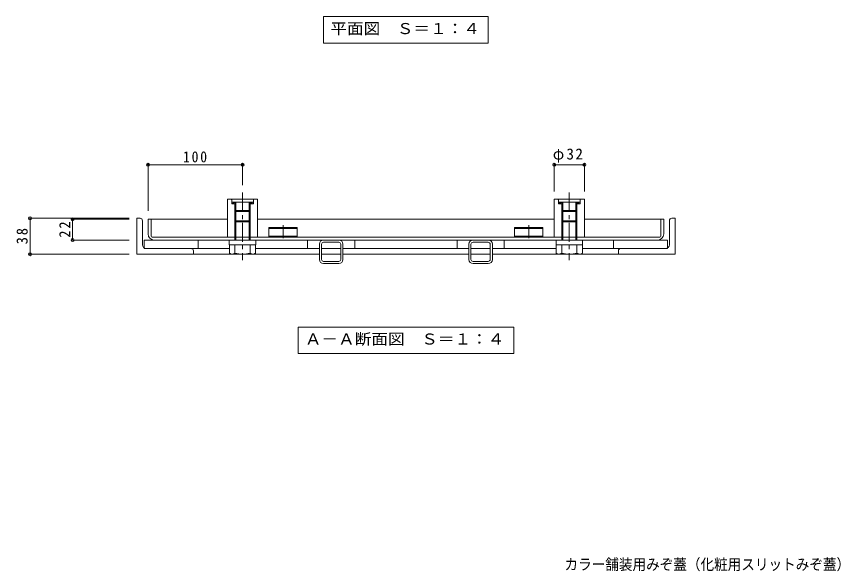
# Model space of a CAD drawing. Units: millimetres at full size, sheet at 1:4. Extents: x -871 to 1119, y -771 to 681.
# Drawn here: x -796 to 85, y -771 to -184 of the extents above; entities that cross this region are included whole.
import ezdxf
from ezdxf.enums import TextEntityAlignment as Align

# ---------------------------------------------------------------- set-up
doc = ezdxf.new("R2010")
doc.units = ezdxf.units.MM
doc.header["$LTSCALE"] = 4
doc.header["$PDMODE"] = 32
doc.header["$PDSIZE"] = 3.2
doc.linetypes.add('CHAIN1', pattern=[8, 5, -1, 1, -1])
doc.linetypes.add('CHAIN2', pattern=[12, 9, -1, 1, -1])
for name, color, linetype, lineweight in [('4-1', 2, 'Continuous', 9), ('4-2', 3, 'Continuous', 9), ('4-3', 4, 'Continuous', 9), ('4-4', 7, 'Continuous', 9), ('4-5', 4, 'Continuous', 9), ('4-6', 6, 'Continuous', 9), ('4-8', 5, 'Continuous', 5), ('4-9', 134, 'Continuous', 5), ('4-B', 7, 'CHAIN2', 9)]:
    doc.layers.add(name, color=color, linetype=linetype, lineweight=lineweight)
doc.layers.add('F-4_F-4ﾚｲﾔ', color=2, linetype='Continuous')
doc.styles.add('ＭＳ ゴシック', font='')
doc.styles.get('ＭＳ ゴシック').set_extended_font_data('MS Gothic')

msp = doc.modelspace()

# ---------------------------------------------------------------- linework, layer by layer
at = {"layer": '4-1'}
for p, q in [((-528.753, -407.372), (-498.753, -407.372)), ((-498.753, -408.238), (-528.753, -408.238)), ((-498.753, -407.372), (-498.753, -417.372)), ((-268.753, -407.372), (-268.753, -417.372)), ((-268.753, -407.372), (-238.753, -407.372)), ((-268.753, -408.238), (-238.753, -408.238)), ((-528.753, -416.372), (-498.753, -416.372)), ((-238.753, -416.372), (-268.753, -416.372))]:
    msp.add_line(p, q, dxfattribs=at)
for points in [[(-528.753, -407.372), (-528.753, -417.372), (-498.753, -417.372)], [(-238.753, -407.372), (-238.753, -417.372), (-268.753, -417.372)]]:
    msp.add_lwpolyline(points, dxfattribs=at)
at = {"layer": '4-2'}
for p, q in [((-656.753, -414.172), (-656.753, -398.572)), ((-572.753, -398.572), (-656.753, -398.572)), ((-653.553, -416.372), (-653.553, -398.572)), ((-226.753, -398.572), (-540.753, -398.572)), ((-110.753, -398.572), (-194.753, -398.572)), ((-113.953, -416.372), (-113.953, -398.572)), ((-110.753, -414.172), (-110.753, -398.572)), ((-114.953, -417.372), (-652.553, -417.372)), ((-650.353, -420.572), (-117.153, -420.572))]:
    msp.add_line(p, q, dxfattribs=at)
for centre, radius, start, end in [((-650.353, -414.172), 6.4, 180, 270), ((-652.553, -416.372), 1, 180, 270), ((-117.153, -414.172), 6.4, 270, 0), ((-114.953, -416.372), 1, 270, 0)]:
    msp.add_arc(centre, radius, start, end, dxfattribs=at)
at = {"layer": '4-3'}
for p, q in [((-665.253, -397.571), (-668.753, -397.571)), ((-668.753, -435.571), (-668.753, -397.571)), ((-662.753, -425.572), (-662.753, -400.072)), ((-104.753, -425.572), (-104.753, -400.072)), ((-102.253, -397.571), (-98.753, -397.571)), ((-98.753, -435.571), (-98.753, -397.571)), ((-658.753, -429.571), (-611.253, -429.571)), ((-603.853, -429.571), (-611.253, -429.571)), ((-570.653, -429.571), (-603.853, -429.571)), ((-475.403, -429.571), (-542.853, -429.571)), ((-452.703, -429.571), (-473.103, -429.571)), ((-317.153, -429.571), (-450.403, -429.571)), ((-294.453, -429.571), (-314.853, -429.571)), ((-224.653, -429.571), (-292.153, -429.571)), ((-163.853, -429.571), (-196.853, -429.571)), ((-156.253, -429.571), (-163.853, -429.571)), ((-108.753, -429.571), (-156.253, -429.571)), ((-668.753, -435.571), (-608.753, -435.571)), ((-608.753, -432.071), (-608.753, -435.571)), ((-608.753, -435.571), (-603.853, -435.571)), ((-603.853, -435.571), (-475.403, -435.571)), ((-473.103, -435.571), (-452.703, -435.571)), ((-450.403, -435.571), (-317.153, -435.571)), ((-314.853, -435.571), (-294.453, -435.571)), ((-292.153, -435.571), (-158.753, -435.571)), ((-158.753, -432.071), (-158.753, -435.571)), ((-98.753, -435.571), (-158.753, -435.571))]:
    msp.add_line(p, q, dxfattribs=at)
for centre, radius, start, end in [((-665.253, -400.072), 2.5, 0, 90), ((-102.253, -400.072), 2.5, 90, 180), ((-658.753, -425.572), 4, 180, 270), ((-611.253, -432.071), 2.5, 0, 90), ((-156.253, -432.071), 2.5, 90, 180), ((-108.753, -425.572), 4, 270, 0)]:
    msp.add_arc(centre, radius, start, end, dxfattribs=at)
at = {"layer": '4-4'}
for p, q in [((-656.753, -339.716), (-656.753, -389.571)), ((-656.753, -340.916), (-556.753, -340.916)), ((-556.753, -339.716), (-556.753, -362.348)), ((-226.753, -339.716), (-226.753, -369.372)), ((-226.753, -340.916), (-194.753, -340.916)), ((-194.753, -339.716), (-194.753, -369.372)), ((-782.953, -397.571), (-676.753, -397.571)), ((-781.753, -397.571), (-781.753, -435.571)), ((-737.953, -398.572), (-676.753, -398.572)), ((-736.753, -398.572), (-736.753, -420.572)), ((-737.953, -420.572), (-676.753, -420.572)), ((-782.953, -435.571), (-676.753, -435.571))]:
    msp.add_line(p, q, dxfattribs=at)
for p in [(-656.753, -340.916), (-556.753, -340.916), (-226.753, -340.916), (-194.753, -340.916), (-781.753, -397.571), (-736.753, -398.572), (-736.753, -420.572), (-781.753, -435.571)]:
    msp.add_point(p, dxfattribs=at)
at = {"layer": '4-5', "color": 7}
for p, q in [((-470.953, -184.152), (-296.553, -184.152)), ((-470.953, -184.152), (-470.953, -212.152)), ((-296.553, -184.152), (-296.553, -212.152)), ((-470.953, -212.152), (-296.553, -212.152)), ((-497.953, -512.711), (-269.553, -512.711)), ((-497.953, -512.711), (-497.953, -540.711)), ((-269.553, -512.711), (-269.553, -540.711)), ((-497.953, -540.711), (-269.553, -540.711))]:
    msp.add_line(p, q, dxfattribs=at)
at = {"layer": '4-6'}
for p, q in [((-568.253, -377.372), (-572.753, -377.372)), ((-572.753, -417.372), (-572.753, -377.372)), ((-568.753, -377.372), (-568.253, -377.872)), ((-568.253, -377.372), (-545.253, -377.372)), ((-568.253, -382.372), (-568.253, -377.372)), ((-545.253, -377.872), (-544.753, -377.372)), ((-540.753, -377.372), (-545.253, -377.372)), ((-540.753, -417.372), (-540.753, -377.372)), ((-222.253, -377.372), (-226.753, -377.372)), ((-226.753, -417.372), (-226.753, -377.372)), ((-222.753, -377.372), (-222.253, -377.872)), ((-222.253, -377.372), (-199.253, -377.372)), ((-222.253, -382.372), (-222.253, -377.372)), ((-199.253, -377.872), (-198.753, -377.372)), ((-194.753, -377.372), (-199.253, -377.372)), ((-194.753, -417.372), (-194.753, -377.372)), ((-568.253, -380.372), (-545.253, -380.372)), ((-568.253, -381.057), (-567.567, -380.372)), ((-568.253, -382.372), (-564.753, -382.372)), ((-567.446, -382.372), (-565.446, -380.372)), ((-565.325, -382.372), (-564.753, -381.8)), ((-564.753, -385.616), (-564.753, -380.372)), ((-564.753, -420.572), (-564.753, -385.616)), ((-563.753, -420.572), (-563.753, -380.372)), ((-549.753, -420.572), (-549.753, -380.372)), ((-548.753, -420.572), (-548.753, -380.372)), ((-548.753, -380.649), (-548.475, -380.372)), ((-548.354, -382.372), (-546.354, -380.372)), ((-546.233, -382.372), (-545.253, -381.392)), ((-222.253, -380.372), (-199.253, -380.372)), ((-222.253, -381.057), (-221.567, -380.372)), ((-222.253, -382.372), (-218.753, -382.372)), ((-221.446, -382.372), (-219.446, -380.372)), ((-219.325, -382.372), (-218.753, -381.8)), ((-218.753, -385.616), (-218.753, -380.372)), ((-218.753, -420.572), (-218.753, -385.616)), ((-217.753, -420.572), (-217.753, -380.372)), ((-203.753, -420.572), (-203.753, -380.372)), ((-202.753, -420.572), (-202.753, -380.372)), ((-202.753, -380.649), (-202.476, -380.372)), ((-202.354, -382.372), (-200.354, -380.372)), ((-200.233, -382.372), (-199.253, -381.392)), ((-564.753, -389.317), (-563.753, -390.372)), ((-564.753, -389.372), (-548.753, -389.372)), ((-563.753, -390.372), (-549.753, -390.372)), ((-549.753, -390.372), (-548.753, -389.372)), ((-218.753, -389.317), (-217.753, -390.372)), ((-218.753, -389.372), (-202.753, -389.372)), ((-217.753, -390.372), (-203.753, -390.372)), ((-203.753, -390.372), (-202.753, -389.372)), ((-564.753, -401.372), (-563.753, -400.372)), ((-564.753, -401.372), (-548.753, -401.372)), ((-563.753, -400.372), (-549.753, -400.372)), ((-549.753, -400.372), (-548.753, -401.372)), ((-218.753, -401.372), (-217.753, -400.372)), ((-218.753, -401.372), (-202.753, -401.372)), ((-217.753, -400.372), (-203.753, -400.372)), ((-203.753, -400.372), (-202.753, -401.372)), ((-570.753, -425.572), (-570.753, -420.572)), ((-542.753, -425.572), (-542.753, -420.572)), ((-224.753, -425.572), (-224.753, -420.572)), ((-196.753, -425.572), (-196.753, -420.572)), ((-570.753, -425.572), (-542.753, -425.572)), ((-570.653, -425.572), (-570.653, -429.571)), ((-570.653, -429.572), (-570.653, -434.475)), ((-564.753, -429.571), (-564.753, -425.572)), ((-564.753, -434.475), (-564.753, -429.572)), ((-548.753, -429.571), (-548.753, -425.572)), ((-548.753, -434.475), (-548.753, -429.571)), ((-542.853, -425.572), (-542.853, -429.571)), ((-542.853, -429.572), (-542.853, -434.446)), ((-224.753, -425.572), (-196.753, -425.572)), ((-224.653, -425.572), (-224.653, -429.571)), ((-224.653, -429.572), (-224.653, -434.475)), ((-218.753, -429.571), (-218.753, -425.572)), ((-218.753, -434.475), (-218.753, -429.572)), ((-202.753, -429.571), (-202.753, -425.572)), ((-202.753, -434.475), (-202.753, -429.571)), ((-196.853, -425.572), (-196.853, -429.571)), ((-196.853, -429.572), (-196.853, -434.446)), ((-568.753, -435.572), (-570.653, -434.475)), ((-568.753, -435.572), (-544.803, -435.572)), ((-544.762, -435.548), (-542.853, -434.446)), ((-222.753, -435.572), (-224.653, -434.475)), ((-222.753, -435.572), (-198.803, -435.572)), ((-198.762, -435.548), (-196.853, -434.446))]:
    msp.add_line(p, q, dxfattribs=at)
at = {"layer": '4-6', "linetype": 'CHAIN1'}
for p, q in [((-556.753, -370.348), (-556.753, -441.866)), ((-210.753, -370.348), (-210.753, -441.866))]:
    msp.add_line(p, q, dxfattribs=at)
at = {"layer": '4-6'}
for points in [[(-548.753, -382.372), (-545.253, -382.372), (-545.253, -377.372)], [(-202.753, -382.372), (-199.253, -382.372), (-199.253, -377.372)]]:
    msp.add_lwpolyline(points, dxfattribs=at)
for centre, radius, start, end in [((-568.495, -428.67), 6.906, 267.86055, 302.81094), ((-556.753, -405.852), 29.72, 254.38446, 285.61554), ((-545.011, -428.67), 6.906, 237.18906, 272.13945), ((-222.495, -428.67), 6.906, 267.86055, 302.81094), ((-210.753, -405.852), 29.72, 254.38446, 285.61554), ((-199.011, -428.67), 6.906, 237.18906, 272.13945)]:
    msp.add_arc(centre, radius, start, end, dxfattribs=at)
at = {"layer": '4-8'}
for p, q in [((-454.903, -420.572), (-470.903, -420.572)), ((-312.653, -420.572), (-296.653, -420.572)), ((-475.403, -441.072), (-475.403, -425.072)), ((-473.103, -441.072), (-473.103, -425.072)), ((-454.903, -422.872), (-470.903, -422.872)), ((-452.703, -425.072), (-452.703, -441.072)), ((-450.403, -425.072), (-450.403, -441.072)), ((-317.153, -425.072), (-317.153, -441.072)), ((-314.853, -425.072), (-314.853, -441.072)), ((-312.653, -422.872), (-296.653, -422.872)), ((-294.453, -441.072), (-294.453, -425.072)), ((-292.153, -441.072), (-292.153, -425.072)), ((-454.903, -443.272), (-470.903, -443.272)), ((-454.903, -445.572), (-470.903, -445.572)), ((-312.653, -443.272), (-296.653, -443.272)), ((-312.653, -445.572), (-296.653, -445.572))]:
    msp.add_line(p, q, dxfattribs=at)
for centre, radius, start, end in [((-470.903, -425.072), 4.5, 90, 180), ((-454.903, -425.072), 4.5, 0, 90), ((-312.653, -425.072), 4.5, 90, 180), ((-296.653, -425.072), 4.5, 0, 90), ((-470.903, -425.072), 2.2, 90, 180), ((-454.903, -425.072), 2.2, 0, 90), ((-312.653, -425.072), 2.2, 90, 180), ((-296.653, -425.072), 2.2, 0, 90), ((-470.903, -441.072), 4.5, 180, 270), ((-470.903, -441.072), 2.2, 180, 270), ((-454.903, -441.072), 4.5, 270, 0), ((-454.903, -441.072), 2.2, 270, 0), ((-312.653, -441.072), 4.5, 180, 270), ((-312.653, -441.072), 2.2, 180, 270), ((-296.653, -441.072), 4.5, 270, 0), ((-296.653, -441.072), 2.2, 270, 0)]:
    msp.add_arc(centre, radius, start, end, dxfattribs=at)
at = {"layer": '4-9'}
for p, q in [((-660.853, -429.072), (-660.853, -421.072)), ((-604.353, -420.572), (-660.353, -420.572)), ((-603.853, -421.072), (-603.853, -429.072)), ((-487.903, -421.072), (-487.903, -429.072)), ((-487.403, -420.572), (-438.403, -420.572)), ((-437.903, -429.072), (-437.903, -421.072)), ((-329.653, -429.072), (-329.653, -421.072)), ((-280.153, -420.572), (-329.153, -420.572)), ((-279.653, -421.072), (-279.653, -429.072)), ((-163.853, -429.072), (-163.853, -421.072)), ((-107.353, -420.572), (-163.353, -420.572)), ((-106.853, -421.072), (-106.853, -429.072)), ((-604.353, -429.572), (-660.353, -429.572)), ((-107.353, -429.572), (-163.353, -429.572))]:
    msp.add_line(p, q, dxfattribs=at)
for centre, start, end in [((-660.353, -421.072), 90, 180), ((-604.353, -421.072), 0, 90), ((-487.403, -421.072), 90, 180), ((-438.403, -421.072), 0, 90), ((-329.153, -421.072), 90, 180), ((-280.153, -421.072), 0, 90), ((-163.353, -421.072), 90, 180), ((-107.353, -421.072), 0, 90), ((-660.353, -429.072), 180, 270), ((-604.353, -429.072), 270, 0), ((-487.403, -429.072), 180, 270), ((-438.403, -429.072), 270, 0), ((-329.153, -429.072), 180, 270), ((-280.153, -429.072), 270, 0), ((-163.353, -429.072), 180, 270), ((-107.353, -429.072), 270, 0)]:
    msp.add_arc(centre, 0.5, start, end, dxfattribs=at)
at = {"layer": '4-B'}
for p, q in [((-513.753, -404.819), (-513.753, -418.489)), ((-253.753, -404.819), (-253.753, -418.489))]:
    msp.add_line(p, q, dxfattribs=at)

# ---------------------------------------------------------------- texts
at = {"layer": '4-4', "color": 2, "char_height": 11.73, "attachment_point": 7, "style": 'ＭＳ ゴシック'}
for s, insert in [('\\T1.19;φ32', (-228.253, -338.516)), ('\\T1.27;\\W0.9;100', (-619.753, -338.516))]:
    msp.add_mtext(s, dxfattribs=dict(at, insert=insert))
at = {"layer": '4-4', "color": 2, "char_height": 11.73, "attachment_point": 7, "rotation": 90, "style": 'ＭＳ ゴシック'}
for s, insert in [('\\T1.27;\\W0.95;22', (-739.153, -418.072)), ('\\T1.27;\\W0.95;38', (-784.153, -425.071))]:
    msp.add_mtext(s, dxfattribs=dict(at, insert=insert))
at = {"layer": '4-5', "color": 2, "style": 'ＭＳ ゴシック', "width": 1.1}
for s, p in [('平面図\u3000Ｓ＝１：４', (-463.753, -206.152)), ('Ａ－Ａ断面図\u3000Ｓ＝１：４', (-490.753, -534.711))]:
    msp.add_text(s, height=11.73, dxfattribs=at).set_placement(p, align=Align.BOTTOM_LEFT)
at = {"layer": 'F-4_F-4ﾚｲﾔ', "style": 'ＭＳ ゴシック', "width": 0.9}
msp.add_text('カラー舗装用みぞ蓋（化粧用スリットみぞ蓋）\u3000石貼用（石貼高さ４０ｍｍ）集水桝用\u3000\u3000ＳＰＬＴＷ－Ｍ－４５０', height=11.73, dxfattribs=at).set_placement((-215.853, -773.183), align=Align.BOTTOM_LEFT)

doc.saveas('drawing.dxf')
